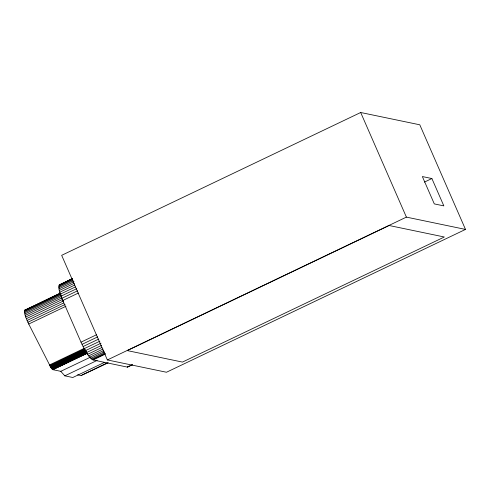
<?xml version="1.0" encoding="UTF-8"?>
<svg xmlns="http://www.w3.org/2000/svg" width="490" height="490" viewBox="0 0 490 490"><rect width="100%" height="100%" fill="white"/><g stroke="black" fill="none" stroke-linecap="round" stroke-linejoin="round"><path stroke-width="0.73" d="M104.505 362.361L72.796 377.502L64.821 375.842L60.778 371.334L52.92 369.699L51.058 367.825L28.739 324.037C26.913 319.707 24.071 315.076 24.714 310.231L60.184 293.136M132.661 364.762L127.284 367.084L93.094 359.966C86.944 356.034 84.243 348.421 81.003 342.167L62.794 300.486C61.115 295.599 57.906 290.252 59.217 284.984L71.932 278.81M81.634 375.175L81.169 375.579L77.598 374.838M128.539 366.183L127.841 367.065M360.689 112.498L61.667 255.327L107.377 359.948L166.478 372.247L465.5 229.418L419.795 124.797L360.689 112.498L406.394 217.113L465.5 229.418M59.217 284.984L72.195 278.786M60.883 284.341L72.489 278.792M58.941 285.566L72.6 279.043M58.806 286.423L72.465 279.9M58.825 287.538L73.169 280.684M58.99 288.886L74.015 281.713M59.302 290.454L74.327 283.281M59.756 292.212L74.78 285.033M24.714 310.231L60.558 293.112M24.537 310.801L60.38 293.682M60.343 294.129L75.368 286.95M24.5 311.628L61.03 294.178M24.604 312.681L61.14 295.237M61.054 296.168L76.765 288.665M24.849 313.949L61.385 296.499M25.229 315.395L61.765 297.945M61.875 298.3L77.585 290.797M25.737 316.987L62.267 299.537M62.794 300.486L78.504 292.983M26.356 318.69L63.578 300.909M27.073 320.46L63.602 303.01M27.875 322.255L65.09 304.474M28.739 324.037L65.96 306.262M81.003 342.167L96.714 334.664M82.002 344.372L97.712 336.869M424.469 182.084L431.886 178.538L443.836 205.886L434.305 203.901L422.356 176.553L431.886 178.538M83.067 346.553L98.778 339.049M49.41 365.007L84.562 348.212M84.176 348.678L99.887 341.175M49.735 365.626L84.194 349.162M50.06 366.226L85.217 349.437M50.397 366.796L85.548 350.007M85.315 350.705L101.02 343.202M50.727 367.335L85.879 350.54M51.058 367.825L86.209 351.036M51.377 368.272L86.528 351.483M51.683 368.664L86.148 352.206M51.977 369.001L101.479 345.432M52.252 369.276L86.712 352.812M52.497 369.485L86.963 353.021M52.724 369.625L87.189 353.168M52.92 369.699L87.385 353.235M87.588 354.344L101.932 347.496M88.69 355.893L103.029 349.039M89.737 357.222L103.396 350.693M60.778 371.334L90.417 357.179M90.724 358.306L104.382 351.783M91.618 359.139L104.597 352.941M92.414 359.691L105.393 353.498M93.094 359.966L105.387 354.092M64.821 375.842L97.216 360.371M107.377 359.948L406.394 217.113M82.32 374.844L107.138 362.992M81.169 375.579L108.217 362.741M127.284 367.084L132.104 364.781M25.033 309.925L25.474 309.894M59.639 284.678L60.197 284.666M389.121 225.51L127.247 350.595L182.458 362.086L444.332 237.001L389.121 225.51"/></g></svg>
